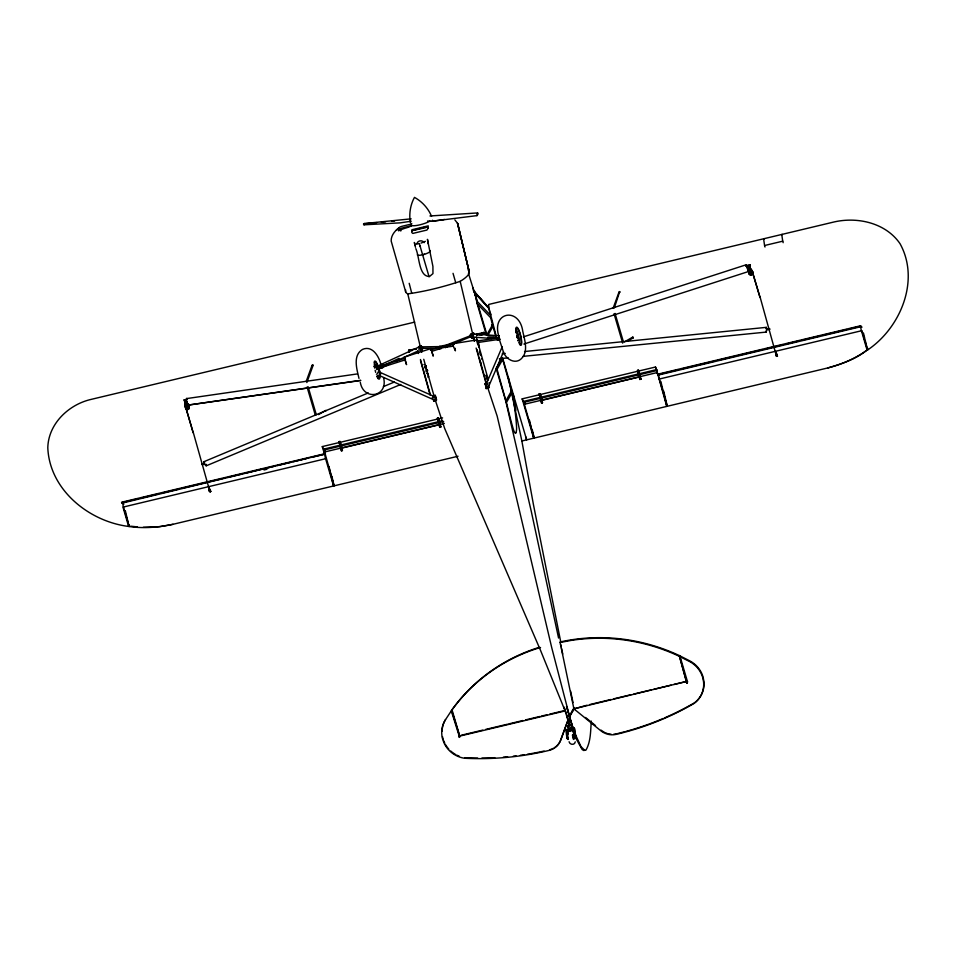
<?xml version="1.0" encoding="UTF-8"?>
<svg xmlns="http://www.w3.org/2000/svg" width="956" height="956" viewBox="0 0 956 956"><rect width="100%" height="100%" fill="white"/><g stroke="black" fill="none" stroke-linecap="round" stroke-linejoin="round"><path stroke-width="1.43" d="M186.563 399.453L184.066 399.931L184.436 401.197L186.444 401.592L186.456 405.583L187.316 405.308A2.127 1.733 54.7 0 1 189.18 408.308A2.127 1.733 54.7 0 1 186.157 408.511M186.826 405.308L186.826 401.867L185.01 401.389L185.201 406.79L185.249 401.353A3.119 0.693 -16.4 0 0 186.91 401.102M747.066 267.561A11.293 1.338 72.1 0 0 748.19 270.966L748.273 271.038A11.293 1.338 72.1 0 0 747.15 266.76L746.409 264.752L746.684 266.294M419.792 348.414L421.943 348.259L421.512 346.813L421.202 348.223L422.707 348.068L419.541 348.653M439.987 347.518L439.33 346.598L421.357 346.861M567.876 739.478L566.956 738.319L565.844 729.727L573.899 727.803L574.819 728.962L575.847 738.02L573.899 727.803M673.944 684.448L686.838 681.377L573.899 708.838L560.001 641.99A181.795 172.701 29.7 0 1 679.25 655.529L686.898 683.277L687.543 681.915L679.883 655.852L690.244 661.122A25.908 24.605 29.7 0 1 703.138 677.266L703.903 681.353A25.908 24.605 29.7 0 1 694.474 702.815A298.344 283.418 29.7 0 1 664.504 717.92M591.31 721.087C590.509 730.778 590.928 741.366 586.004 750.054L583.686 750.496L582.156 749.552L575.273 737.196M209.687 490.727L209.973 491.599L209.687 490.464M574.628 737.327L574.293 736.61M776.547 355.202L776.834 356.218L776.607 355.393M498.339 338.269L498.638 339.32L499.163 338.95M750.185 272.819L750.962 273.631A1.972 1.912 -45.2 0 0 752.384 271.349L749.05 266.724A3.119 0.693 -16.4 0 1 747.233 267.286M766.15 328.422L766.318 327.358L524.545 351.521M767.023 328.577L766.891 329.378L769.7 329.294L769.496 328.637L766.939 328.721M209.687 491.42L209.627 490.44M471.32 336.249C469.79 338.197 471.822 333.871 470.675 336.154M486.018 384.706L486.951 387.371M488.719 385.949L488.002 387.455M210.38 490.225A8.568 1.876 76.6 0 1 210.069 490.356L209.472 490.046L209.639 491.061A8.568 1.876 76.6 0 0 210.75 491.468L210.38 490.225L208.97 490.165M777.575 356.11A8.568 1.876 76.6 0 1 776.475 355.704L776.308 354.688L775.961 355.823A8.568 1.876 76.6 0 0 777.073 356.23L777.204 354.867L775.83 354.819M632.43 337.42L633.159 337.934L633.087 337.086M420.234 346.598L419.206 347.542L419.983 346.837A1.589 0.837 68.2 0 0 419.792 346.705L420.353 345.893L418.513 346.825L421.285 345.725L420.353 345.893M419.206 347.542L422.385 346.944L419.098 347.159L419.66 346.885M433.976 396.907L432.172 397.696M487.62 384.455L486.365 384.551L476.124 348.044M489.114 382.651L489.066 383.965M447.456 346.622C444.098 346.275 452.666 342.822 454.315 344.399M476.96 215.626C477.08 211.67 479.231 213.511 476.96 215.626L432.1 221.218L427.523 221.063M432.518 220.239L432.351 220.908A3.585 0.801 -16.4 0 0 435.219 220.836L442.664 219.808A3.107 1.673 -0.6 0 0 443.644 219.605L444.325 219.378M404.782 359.062L404.316 357.114L430.989 348.582L433.223 356.122L431.598 351.043M430.989 348.665L431.455 350.541M438.888 347.446L439.366 348.916L438.888 347.446L430.427 350.111M439.39 348.928L432.327 351.175M415.561 349.466L416.075 348.641L415.776 349.358M187.663 407.949L187.555 407.053M750.281 272.723L750.352 272.591A1.494 1.446 -45.2 0 0 750.352 270.918L748.154 267.823L748.44 266.855L749.349 266.616L752.025 270.44M575.273 741.856C574.807 745.405 569.788 744.987 569.071 741.76M515.822 432.877L515.953 432.494A10.385 2.043 81.9 0 0 516.455 425.038A58.997 11.639 81.9 0 0 512.512 394.207L502.235 357.867L496.63 367.702L507.206 405.535A88.561 13.683 79.7 0 0 513.061 428.348A11.675 1.804 79.7 0 0 515.678 433.128L515.953 432.494M306.183 381.444L312.122 365.132L312.887 364.857M306.84 382.567L313.126 365.335L312.015 365.646M613.155 308.143L619.094 291.831M614.302 307.94L619.739 291.52M568.246 719.282L560.575 740.291A17.519 16.634 29.7 0 1 549.282 750.352A298.344 283.418 29.7 0 1 464.413 758.251A25.908 24.605 29.7 0 1 444.432 743.804L442.855 739.92A25.908 24.605 29.7 0 1 445.197 720.131L451.638 710.356A181.795 172.701 29.7 0 1 536.34 648.742L540.546 647.523M567.553 721.505L560.909 739.705A17.519 16.634 29.7 0 1 554.456 747.688M447.324 344.841L446.356 345.068L473.363 334.6L469.958 335.592L472.503 334.122M416.876 243.672C417.629 240.35 422.504 239.729 424.153 242.669M185.99 408.14L193.22 432.829L185.978 408.188M752.671 272.854L760.044 297.471L752.695 272.807M486.162 384.276L502.27 346.622M488.516 386.869L503.442 351.975L499.594 340.264M620.05 292.13L618.986 292.345M748.44 266.855C747.915 269.305 747.939 265.899 749.564 266.999L748.154 267.823M398.76 228.102L398.317 229.942L399.309 230.193A3.107 1.255 -39.3 0 0 400.062 229.978L406.993 227.576M325.482 453.933L122.021 503.143L122.595 502.378A3.609 0.789 76.6 0 1 122.846 502.509M414.701 322.112L91.238 399.369C68.736 404.448 48.35 423.747 47.8 447.743C49.497 489.735 88.872 521.498 128.642 526.445L128.678 524.641M328.995 466.564A677.111 148.491 76.6 0 1 333.596 485.959L173.048 524.294C158.696 527.413 143.794 528.632 129.203 526.529L129.179 524.521M417.33 254.894A6.668 1.482 -16.4 0 0 422.671 254.774L422.707 254.726A3.716 0.825 -16.4 0 0 424.548 254.165M430.26 250.747L429.555 251.978A6.668 1.482 -16.4 0 1 422.671 254.774M376.568 366.925L382.496 364.941L382.782 367.594L381.683 367.905L377.154 368.908L376.568 366.925L382.209 365.598M377.357 375.72L380.046 375.087L377.608 366.769L378.182 365.766L374.143 366.734M382.782 367.594L382.52 367.068M380.046 375.087L380.619 374.071L378.182 365.766M340.408 442.7C342.105 444.755 342.869 455.486 340.754 448.125M419.684 350.804L422.456 349.705L421.285 345.725M425.444 367.415L425.109 367.964L426.448 367.176M432.745 395.939L435.255 395.342L436.283 400.504L433.761 401.102L433.08 398.819M470.89 334.325L473.698 333.154L470.89 334.325L472.049 338.293L474.535 337.707M433.761 401.102L436.605 399.931L435.255 395.342M472.658 336.142L473.614 335.962M472.049 338.293L471.177 333.811M488.062 334.935L492.949 326.355L490.631 317.691L477.892 304.462L486.927 334.66L492.531 324.813L491.527 325.064M438.828 419.194C442.497 429.304 439.533 430.069 437.812 419.433M496.929 338.209L499.187 337.635L499.773 339.631L497.514 340.193L496.929 338.209L499.426 337.205M486.174 388.59L489.018 387.407L486.174 388.59L485.146 383.428M506.19 400.253L511.819 390.383M506.572 402.273L512.189 392.438L511.795 390.418L510.791 390.657M540.522 394.912C542.16 396.848 543.02 407.603 540.917 400.468M640.305 376.592C641.787 384.097 637.652 374.178 637.939 371.645M539.208 647.355A181.795 172.701 29.7 0 0 452.009 709.794L451.316 710.941L459.466 736.873C459.693 734.734 459.549 738.797 459.466 736.873M560.622 641.297L533.424 504.517L521.868 441.003L533.711 438.171L522.167 398.855L655.493 367.02L657.608 374.238L860.496 325.781L861.021 326.653L658.098 375.122L658.672 374.358A3.609 0.789 76.6 0 1 659.222 374.883M458.964 736.992L459.609 735.642M574.09 707.906L569.107 716.653L574.233 708.265M574.353 708.396L569.298 717.251L573.911 730.754M567.685 720.657L570.374 719.641L567.685 720.657L568.282 721.422M575.249 709.938L575.237 708.647L575.249 709.938L600.726 730.695A17.519 16.634 29.7 0 0 616.07 734.399A298.344 283.418 29.7 0 0 694.14 703.389A25.908 24.605 29.7 0 0 703.58 681.927L702.815 677.84A25.908 24.605 29.7 0 0 689.921 661.695L679.549 656.425L679.883 655.852M569.298 724.959L570.517 728.854M686.516 681.951L679.25 655.529M827.836 367.929C841.77 364.033 856.218 358.966 867.474 349.753C855.716 358.488 841.961 364.236 827.836 367.929L667.288 406.276L659.293 379.042A3.394 0.741 76.6 0 1 658.66 375.612A3.394 0.741 76.6 0 1 659.21 374.632M659.293 379.042L861.93 330.645L867.606 349.98L867.642 348.175M687.543 681.915L686.707 682.608M572.668 710.248L571.819 712.483M573.337 709.065L586.9 705.241M376.915 222.617L365.132 223.68C364.499 225.867 362.408 223.895 364.224 223.549L411.164 218.84M122.021 503.143L121.532 502.247L324.419 453.801L324.968 454.638A3.394 0.741 76.6 0 0 325.602 458.725L333.596 485.959M658.134 375.111L657.608 374.238M209.137 490.153L209.137 491.181A8.568 1.876 76.6 0 0 210.236 491.587L210.75 491.468M209.472 490.046L193.363 432.757M325.518 410.614L326.414 410.614M477.104 339.727L476.901 340.157A5.437 2.808 81.6 0 0 477.606 343.801L479.243 347.291L478.621 343.061A5.437 2.808 81.6 0 0 477.319 339.858L453.072 343.694A5.437 2.808 81.6 0 0 453.777 347.327L455.415 350.816L455.104 348.235M185.906 401.185L185.404 401.723L186.456 402.129M187.723 407.973L187.424 407.137M497.514 340.193L497.096 338.042M396.274 230.3L399.811 227.098A3.585 0.801 -16.4 0 1 402.596 226.142L408.642 224.696A3.585 0.801 -16.4 0 1 411.51 224.624L410.674 226.094A3.561 0.789 -16.4 0 1 407.017 227.564M399.034 227.755C394.816 230.886 390.968 235.511 391.183 241.067L405.679 291.843M420.329 348.414L418.549 349.131M341.328 450.897L339.045 441.612M338.842 441.768L340.061 441.373M439.748 427.392L437.466 418.107M437.262 418.274L438.481 417.868M541.443 403.109L539.16 393.824M538.957 393.98L540.176 393.585M639.863 379.604L637.58 370.319M637.377 370.486L638.596 370.08M867.606 349.98C900.516 327.884 920.293 280.335 900.05 243.72C885.853 222.927 857.592 216.546 834.05 221.971L488.851 304.414A3.011 0.657 76.6 0 0 488.6 304.856L490.07 314.787L477.259 301.475L474.57 292.679M438.708 347.183L444.875 346.239L448.041 344.734L439.951 346.263L438.398 347.028L439.151 348.665L439.186 347.028L438.398 347.028M439.151 348.665L447.444 346.646M368.299 392.928L203.748 461.772A2.294 1.315 61.8 0 0 204.214 463.6A5.222 2.988 61.8 0 0 206.114 465.787L206.138 465.811M426.029 371.729L427.774 370.725M187.424 406.957A1.494 1.219 54.7 0 1 186.575 405.487L187.316 405.308M426.328 366.459L424.978 366.901M427.392 369.996L426.4 370.701A5.019 2.868 61.8 0 0 426.842 371.394M748.5 266.509L747.783 266.784M318.515 414.605L325.721 410.447M624.28 341.985L632.693 337.133M628.092 340.85L633.159 337.934M203.879 464.281L202.361 464.783L202.17 464.114L204.285 462.967M424.799 366.303L426.101 365.61M425.372 241.342L421.046 243.099M438.84 348.522L439.605 348.139M752.384 271.349L752.241 271.205A2.127 2.055 -45.2 0 1 752.181 274.288A2.127 2.055 -45.2 0 1 749.11 274.049A2.127 2.055 -45.2 0 1 749.719 271.014L750.305 270.871A1.494 1.446 -45.2 0 1 750.305 272.544L750.52 273.536M419.576 346.753L375.099 367.164A1.589 0.848 65.3 0 1 375.577 367.188M411.869 350.577C406.061 346.849 410.005 355.656 408.977 350.338L416.075 348.641M383.033 365.742L399.094 358.369M379.114 368.837L388.518 364.511M395.246 361.428L418.107 350.936M481.92 334.947L484.25 333.895L483.82 332.401L479.159 334.504M484.25 333.895L483.27 332.592L476.172 334.289L477.164 335.162M203.688 463.612L202.17 464.114M447.169 347.064L453.072 346.192M383.368 386.63L394.326 382.041M400.755 384.479L206.221 465.823A5.366 3.071 61.8 0 0 206.149 465.166M469.958 335.592L473.244 334.23M449.392 345.582L471.105 336.572M769.496 328.637L767.154 329.055M769.7 329.294L767.345 329.724M523.422 336.859L746.373 264.716M523.888 344.064L749.815 271.098A2.127 2.055 -45.2 0 0 749.205 274.145A2.127 2.055 -45.2 0 0 752.276 274.384A2.127 2.055 -45.2 0 0 752.336 271.301M382.436 365.455L405.021 358.237M439.27 348.307L440.286 347.984M381.516 367.427L405.511 359.755M439.33 346.598L439.294 348.175M569.238 721.171L570.218 720.621L568.342 721.075M569.788 729.034L571.019 728.95M570.146 729.918C568.031 731.555 573.791 729.918 569.991 729.727M764.346 239.155L763.916 238.725A3.011 0.657 76.6 0 0 763.653 239.167L764.573 245.513L782.725 241.187L783.167 242.681M749.349 266.616L750.364 266.043L749.994 264.776L746.062 265.84M745.823 266.27L746.863 266.019A3.119 0.693 -16.4 0 0 749.994 264.776M374.919 367.415L377.608 366.769M378.54 368.203L380.823 367.654M425.265 367.678L426.28 367.439M425.671 369.984L426.675 369.733M426.663 373.509L427.667 373.27L428.694 376.748L427.679 376.987M502.354 360.077L496.738 369.924M484.823 384.001L487.345 383.404M324.419 453.801L322.303 446.583L442.592 417.868M322.303 446.583A5.581 1.219 76.6 0 0 323.702 449.105L442.544 420.724M522.167 398.855A5.581 1.219 76.6 0 0 523.565 401.377L656.892 369.53A7.971 1.745 76.6 0 1 657.166 369.781M323.809 450.085L443.668 421.465M523.673 402.356L657.011 370.51M323.941 452.14L444.325 423.4M525.071 403.109A7.457 1.637 76.6 0 0 524.187 402.237L524.306 404.292L657.13 372.577M340.599 448.412L440.226 424.512M540.714 400.624L640.341 376.724L638.943 371.406M125.308 501.828L138.345 498.709M141.249 498.016L158.636 493.858M161.54 493.177L178.927 489.018M181.831 488.325L206.46 482.445M209.364 481.752L222.401 478.633M229.655 476.901L242.693 473.794M245.596 473.101L262.984 468.942M265.876 468.249L274.575 466.181M277.479 465.488L290.516 462.369M293.42 461.676L306.458 458.557M313.699 456.837L323.845 454.411M659.21 374.298L658.959 374.358A7.457 1.637 76.6 0 1 659.27 375.302M661.385 373.808L678.772 369.649M681.676 368.956L715.004 360.998M717.908 360.304L735.295 356.158M738.199 355.465L762.828 349.573M765.732 348.892L783.119 344.734M786.023 344.041L799.061 340.922M801.953 340.24L819.352 336.082M822.244 335.389L830.943 333.309M833.835 332.616L846.885 329.509M849.776 328.816L859.922 326.39M341.483 450.611L342.499 450.372M439.903 427.105L440.919 426.866M541.61 402.823L542.614 402.584M640.018 379.317L641.034 379.078M264.023 469.958L266.927 469.265M325.602 458.725L122.966 507.122L128.642 526.445M210.236 491.587L209.878 490.356A8.568 1.876 76.6 0 1 209.567 490.476L208.778 486.628L210.069 490.356L209.842 489.4M776.272 355.094L775.603 351.258L776.786 354.055M209.328 489.52L209.962 489.412M776.093 354.76L760.187 297.4M324.956 450.897A7.457 1.637 76.6 0 0 324.072 450.025L334.098 485.839L458.032 456.239M524.306 404.292L534.213 438.051L666.786 406.396A677.111 148.491 76.6 0 0 660.847 381.468M461.055 735.295L482.804 730.097M485.696 729.404L507.445 724.218M508.855 723.883L522.932 720.513M525.752 719.844L539.829 716.486M541.239 716.14L546.868 714.801M549.688 714.132L563.765 710.762M589.721 704.572L610.92 699.505M613.776 698.824L630.972 694.713M633.84 694.032L651.024 689.921M653.892 689.24L671.076 685.141M459.274 736.216L564.841 711.001M569.501 721.135L570.732 720.836L570.135 720.071M566.968 730.444L573.026 728.998L573.935 730.157L567.876 731.603L566.968 730.444L568.342 739.263M566.956 738.319L567.972 738.08M575.93 737.554C574.891 739.562 573.038 736.467 575.022 736.395M419.373 243.553L416.35 244.067M559.989 642.516L571.533 640.341A181.795 172.701 29.7 0 1 678.915 656.115M173.048 524.294L159.748 526.66L143.328 527.258M411.247 221.218L400.253 222.844L363.854 224.827M421.524 349.86L422.456 349.705M357.46 373.904L186.408 398.616A2.223 1.183 81.8 0 0 186.432 400.672A11.293 5.999 81.8 0 0 188.284 404.758L188.475 404.627A11.293 5.999 81.8 0 0 188.416 403.719M477.952 340.886L498.626 337.827M445.783 346.67L446.679 346.538M478.179 342.463L497.383 339.619M360.651 380.333L187.101 405.236L360.627 380.5M429.961 215.972L477.761 212.925M447.432 344.662L448.161 345.642M498.554 339.356L500.012 339.189M502.294 353.744L505.27 353.445M499.307 358.751L508.21 357.855M523.04 356.373L766.294 332.079A5.222 0.932 88.8 0 0 766.509 329.318L766.318 327.358M381.336 222.21L385.746 221.816M391.637 221.278L394.589 221.015M419.529 346.98L421.226 346.956M419.278 347.494L421.321 347.47M420.676 348.092L422.707 348.068M421.799 348.354L436.545 348.223M186.647 398.389L186.755 398.413A2.187 1.159 81.8 0 1 187.4 399.082M483.82 332.401L484.142 333.883M137.401 526.887L130.661 526.194M473.519 333.967L499.319 335.819M476.984 334.791L481.322 335.102M488.552 335.628L494.336 336.046M487.644 337.217L498.303 337.982M473.089 337.11L491.683 338.448M453.275 343.264L453.491 343.383A5.437 2.808 81.6 0 1 453.742 343.754M365.132 223.68L364.236 223.549M776.344 354.7L776.893 354.987A8.568 1.876 76.6 0 0 777.204 354.867M469.85 335.209L470.711 335.699M470.878 336.44L470.173 336.333M486.293 305.681L488.994 308.597L496.355 336.691M434.43 400.086L435.231 398.903L434.275 396.668M516.694 335.377L517.351 337.91L516.694 336.691M379.042 371.92L434.012 396.429M378.946 375.338L433.068 399.477M584.69 750.257L581.009 746.648L574.819 733.228M186.826 401.867L185.775 401.281M585.55 717.478L595.516 725.604M209.543 490.739L209.651 491.456M476.506 334.469L477.008 335.15M474.606 293.074L488.217 307.258M487.668 306.637L473.734 291.102L487.118 306.207M473.351 290.564L487.022 306.099M782.378 234.638L782.151 234.423A3.011 0.657 76.6 0 0 781.805 234.829L782.725 241.187M454.877 219.892L457.733 223.525L469.288 272.197L457.47 223.202L469.157 271.349M565.844 729.727L566.753 730.886M404.34 357.114L406.551 364.642L405.081 360.077M472.67 287.589L476.327 297.292M503.406 351.88C505.664 358.87 514.878 364.714 521.175 358.859C528.752 351.88 524.629 339.942 522.765 331.302C519.443 306.768 491.408 311.68 498.733 335.962M459.824 736.502L451.638 710.356M210.057 491.181L209.997 491.002M431.562 216.319C428.228 208.312 422.086 201.537 414.474 197.378C410.244 205.026 408.917 214.144 410.387 222.712M360.293 382.34C363.567 401.341 388.483 396.788 383.571 377.751M566.705 714.801L567.553 716.892M443.787 740.828L444.767 743.23M123.455 503.525L123.778 504.362M381.205 366.244L381.516 367.295M776.846 355.74C777.467 355.13 777.192 355.871 776.798 355.716M572.453 729.751L573.361 732.236M479.948 352.382L479.53 351.306L480.653 355.536M468.428 273.32L476.088 297.794M487.62 387.347L497.156 416.087L551.791 647.917L569.573 716.414M435.195 399.859L444.731 428.599L540.618 650.582L566.275 713.75L564.076 707.117L569.107 724.242M687.233 682.692L686.826 681.951L686.898 683.277M490.93 314.799L490.524 313.233M420.102 245.859L420.413 246.791M381.038 365.144C379.365 356.923 372.517 344.889 362.479 349.43C352.525 355.489 356.875 369.291 358.99 378.385M867.164 350.302L861.428 330.764A3.394 0.741 76.6 0 1 860.926 326.378M764.573 245.513L765.015 247.006M776.702 354.987L777.073 356.23M666.786 406.396L656.748 370.57A7.457 1.637 76.6 0 1 657.322 371.024M640.867 379.365L638.393 370.235M615.055 313.413L623.3 341.471M614.039 313.723L622.691 343.144M542.446 402.87L539.973 393.741M497.968 338.006L498.554 339.989M502.557 357.807L526.66 439.856A671.733 147.32 76.6 0 0 526.003 437.083M492.949 326.355L495.901 336.381M474.439 290.851L477.152 303.697L486.401 335.186M496.08 368.108L505.748 401.03L531.297 511.436L558.567 638.046M483.043 332.7L483.485 334.182M488.014 385.698L488.695 387.993M472.192 333.513L472.838 334.038A1.589 1.326 89.6 0 1 473.853 334.086M480.091 360.747L481.119 364.224M485.493 384.575L486.162 386.869M573.373 728.998L566.526 706.532L573.206 729.285M566.669 715.076L569.382 724.301M419.337 243.613L429.101 276.834L432.96 273.607L432.913 266.401L427.44 239.335L428.288 243.9M446.464 345.797L446.906 347.291M445.568 345.929L446.01 347.422M444.875 346.239L445.305 347.733M440.573 347.267L441.003 348.761M440.059 347.243L440.501 348.737M439.055 347.566L439.497 349.06M420.999 346.239L422.158 350.207M440.752 427.153L438.278 418.023M409.132 350.35L409.574 351.832M382.197 365.479L382.782 367.474M381.097 365.909L381.683 367.905M379.986 366.1L380.572 368.096M452.009 709.794L459.203 734.28M342.332 450.658L339.858 441.529M308.083 386.714L316.328 414.785M307.067 387.037L315.301 415.047M129.203 526.529L123.467 507.003A3.394 0.741 76.6 0 1 122.966 502.605M453.036 273.332L455.737 282.785M486.198 375.373L487.369 379.52M476.315 337.05L477.51 341.328M478.311 344.172L488.313 379.807M486.174 375.23L487.357 379.448M473.806 338.328L474.594 341.137M476.96 349.573L478.538 355.202M479.099 357.221L485.995 381.767M472.969 336.811L474.152 341.017M420.987 349.442L421.775 352.25M423.747 359.289L433.964 395.688M420.461 359.504L430.463 395.139M417.688 350.649L418.489 353.505M420.497 360.639L430.104 394.924M539.519 395.151L540.558 399.142M339.392 442.939L340.79 448.256M409.192 283.311L411.749 293.289M863.471 333.082L864.822 338.603M125.344 510.815L128.343 523.267M560.539 644.201L561.196 646.937M468.046 269.903A48.887 10.874 -16.4 0 1 460.195 281.351L472.706 334.17M405.714 290.062A48.887 10.874 -16.4 0 0 407.782 293.874L420.281 346.693M865.144 339.989L867.14 348.295M415.358 245.8L414.342 242.466L415.49 247.293M415.812 248.656C419.457 256.244 418.74 276.212 429.041 276.451M508.341 377.512L521.868 441.003M561.519 648.311L562.737 654.024M570.601 691.14L573.026 702.552M775.937 352.382L776.284 354.174M209.113 487.739L209.448 489.532M513.288 394.362L515.917 410.22M766.27 332.007L766.258 331.983A5.366 0.956 88.8 0 1 766.198 331.146M476.148 297.125L477.152 303.697M573.026 728.998L574.018 736.634M567.876 731.603L568.211 734.148M776.666 354.043L776.893 354.987M460.195 281.351A79.037 17.578 -16.4 0 1 433.164 289.047A79.037 17.578 -16.4 0 1 407.782 293.874M616.393 733.826A17.519 16.634 29.7 0 1 613.74 734.208M611.039 734.184A17.519 16.634 29.7 0 1 608.351 733.742M607.036 733.372A17.519 16.634 29.7 0 1 605.757 732.905M604.503 732.344A17.519 16.634 29.7 0 1 601.061 730.121M663.213 718.482A298.344 283.418 29.7 0 1 650.164 723.668M648.837 724.146A298.344 283.418 29.7 0 1 632.788 729.452M631.426 729.858A298.344 283.418 29.7 0 1 625.989 731.388M624.627 731.758A298.344 283.418 29.7 0 1 617.779 733.491M472.754 336.99A1.589 1.326 89.6 0 1 472.527 334.242M516.156 332.258A8.496 1.864 76.6 0 1 518.248 329.378A8.496 1.864 76.6 0 1 521.402 341.435A8.496 1.864 76.6 0 1 518.761 342.224M515.893 331.863A9.345 2.055 76.6 0 1 517.949 328.278A9.345 2.055 76.6 0 1 521.582 340.635A9.345 2.055 76.6 0 1 519.526 344.232M515.619 328.625A8.496 1.864 76.6 0 1 518.594 335.425A8.496 1.864 76.6 0 1 519.586 343.754M515.822 332.688A4.254 0.932 76.6 0 1 517.925 336.584A4.254 0.932 76.6 0 1 517.674 340.683M203.903 461.688A2.259 1.291 61.8 0 1 204.68 462.19M205.827 464.126A5.366 3.071 61.8 0 1 206.006 464.652M186.54 399.835A3.119 0.693 -16.4 0 1 184.066 399.931M459.25 756.22A25.908 24.605 29.7 0 1 456.645 755.073M455.391 754.392A25.908 24.605 29.7 0 1 450.766 751.046M448.746 749.05A25.908 24.605 29.7 0 1 445.424 744.473M443.19 739.347A25.908 24.605 29.7 0 1 442.497 736.646M442.054 731.173A25.908 24.605 29.7 0 1 445.52 719.557M553.321 748.345A17.519 16.634 29.7 0 1 549.604 749.767M411.51 226.058A3.585 0.801 -16.4 0 0 409.12 226.333L403.074 227.779A3.585 0.801 -16.4 0 0 399.393 229.261L398.556 230.731A3.585 0.801 -16.4 0 0 398.724 230.862M401.066 230.743A3.585 0.801 -16.4 0 1 400.373 230.862M377.967 372.087A1.589 0.837 -66 0 1 376.437 374.214M379.699 375.828A8.496 1.864 76.6 0 1 377.046 376.067M375.696 372.398A8.496 1.864 76.6 0 1 375.146 370.259M374.704 368.12A8.496 1.864 76.6 0 1 374.872 361.906A8.496 1.864 76.6 0 1 377.68 365.813M379.962 376.401A9.345 2.055 76.6 0 1 377.046 376.664M374.166 362.3A9.345 2.055 76.6 0 1 377.751 365.383M374.549 363.256A8.496 1.864 76.6 0 1 375.935 366.232M377.943 376.246A8.496 1.864 76.6 0 1 377.608 378.457M423.95 364.523A2.187 1.159 81.8 0 1 424.177 364.702M568.258 727.635A2.127 2.02 29.7 0 1 568.963 724.863A2.127 2.02 29.7 0 1 571.843 725.676A2.127 2.02 29.7 0 1 571.138 728.448M569.549 728.615A2.127 2.02 29.7 0 1 568.593 728.066M569.382 728.902A2.127 2.02 29.7 0 1 568.139 725.723A2.127 2.02 29.7 0 1 571.58 725.807A2.127 2.02 29.7 0 1 570.469 728.926M480.426 353.971A11.137 1.315 72.1 0 1 480.76 355.178M481.705 358.572A5.294 0.944 88.8 0 1 481.681 359.086M420.544 347.183A1.589 0.837 68.2 0 1 420.975 349.561M376.102 367.594A1.589 0.848 65.3 0 1 376.724 369.697M544.095 751.046A298.344 283.418 29.7 0 1 541.323 751.655M539.937 751.942A298.344 283.418 29.7 0 1 527.365 754.248M524.557 754.69A298.344 283.418 29.7 0 1 520.339 755.3M516.109 755.849A298.344 283.418 29.7 0 1 513.276 756.172M507.612 756.758A298.344 283.418 29.7 0 1 503.346 757.128M494.802 757.678A298.344 283.418 29.7 0 1 481.932 758.036M477.642 758.036A298.344 283.418 29.7 0 1 464.747 757.678M374.31 366.375A4.254 0.932 76.6 0 1 374.585 366.495M430.021 221.087A11.257 2.51 -16.4 0 1 415.944 225.568A11.257 2.51 -16.4 0 1 411.773 223.441M331.816 476.136A677.111 148.491 76.6 0 1 334.098 485.839M323.702 449.105A7.971 1.745 76.6 0 1 324.873 450.73M185.846 408.057A2.127 1.733 54.7 0 1 185.584 406.527M187.065 405.487A2.127 1.733 54.7 0 1 189.037 407.913A2.127 1.733 54.7 0 1 186.946 409.383A2.127 1.733 54.7 0 1 185.333 406.706A1.972 1.613 54.7 0 0 187.519 408.116M663.679 391.028A677.111 148.491 76.6 0 1 667.288 406.276M861.344 326.366A3.394 0.741 76.6 0 1 861.918 327.31M532.253 429.734A677.111 148.491 76.6 0 1 534.213 438.051M656.342 368.861A5.581 1.219 76.6 0 1 655.493 367.02M529.445 420.162A677.111 148.491 76.6 0 1 533.711 438.171M523.565 401.377A7.971 1.745 76.6 0 1 524.736 403.002M525.059 403.659A7.971 1.745 76.6 0 1 525.37 404.412M210.201 490.524L210.475 491.48L210.201 490.524M572.501 735.033C573.349 744.043 575.87 736.837 572.501 735.033M573.146 736.801L573.421 737.769L573.146 736.801M428.049 228.305L427.021 229.942A1.828 1.279 -16.6 0 1 425.982 230.288L413.685 233.216A1.828 1.183 -33.7 0 1 412.717 233.36L411.749 232.428L411.928 229.751L428.252 225.855L428.049 228.305M439.055 347.327L440.059 347.052L439.055 347.327M439.186 346.741L440.202 346.478L439.234 346.705M445.771 345.725L446.787 345.451L445.771 345.725M412.191 230.599L425.587 227.683L427.045 226.656L412.191 230.599"/></g></svg>
